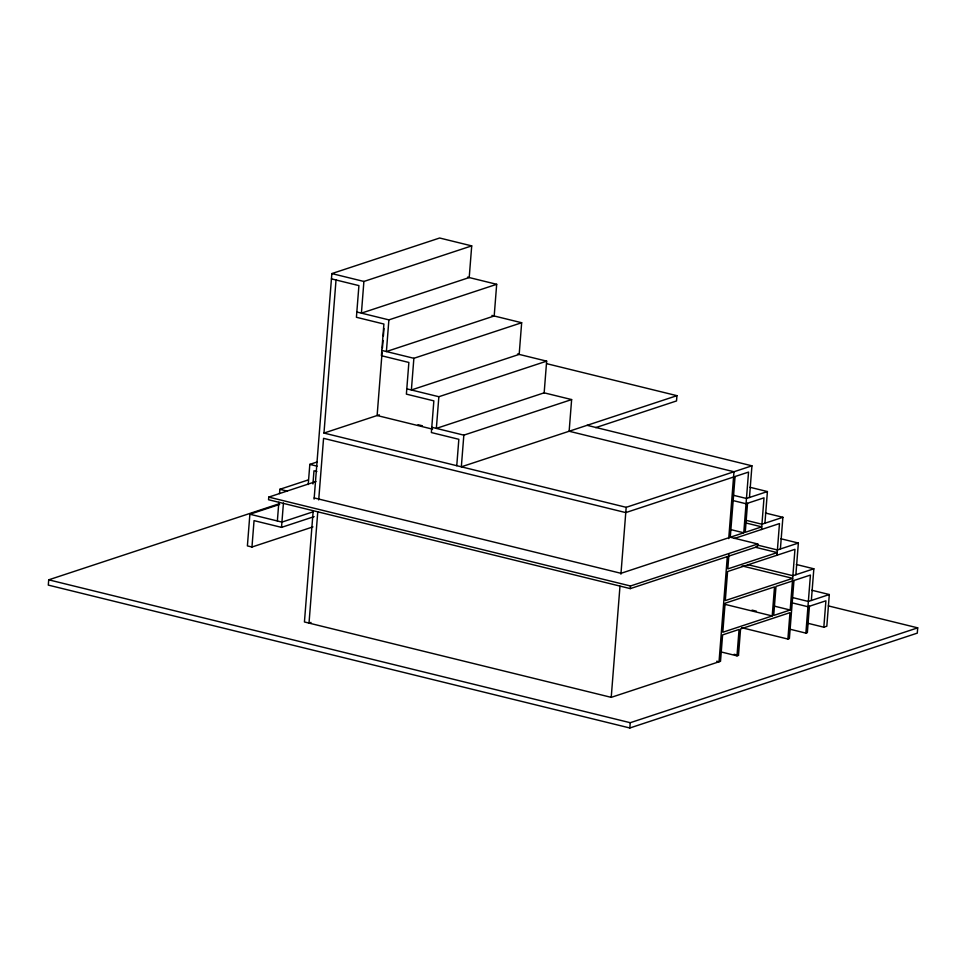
<?xml version="1.0" encoding="UTF-8"?>
<svg xmlns="http://www.w3.org/2000/svg" width="966" height="966" viewBox="0 0 966 966"><rect width="100%" height="100%" fill="white"/><g stroke="black" fill="none" stroke-linecap="round" stroke-linejoin="round"><path stroke-width="1.45" d="M789.971 629.216L805.873 633.116L810.426 575.06L776 586.422L773.706 615.451L790.176 610.017L794.958 549.316L727.579 571.546L725.297 600.586L792.675 578.344L742.057 565.919M278.969 503.841L48.711 579.829L48.3 585.106L629.832 727.99L917.289 633.128L917.7 627.852L828.345 605.899M279.669 504.397L249.88 514.226L247.393 545.899L251.969 547.022L312.96 526.893M251.969 547.022L254.046 520.626L281.517 527.376L314.143 516.617M315.918 481.539L268.765 497.104L268.548 499.736L630.291 588.62L757.549 546.623L757.755 543.991L730.284 537.241L735.066 476.54M277.363 520.976L278.836 502.26M279.512 493.626L279.85 489.303L308.214 479.945M281.517 527.376L283.436 503.045M308.226 484.534L309.82 464.38L316.908 462.038M312.936 483.978L313.986 470.792L316.872 471.493M313.165 511.099L304.435 621.971L611.224 697.355L720.515 661.287L722.604 634.891L739.062 629.458L736.986 655.854L721.083 651.941M314.107 499.108L331.857 273.583L439.651 238.01L471.71 245.883L469.21 277.556L361.417 313.129L363.904 281.456L471.71 245.883M317.766 511.944L309.011 623.094L311.016 622.442M318.708 499.929L323.562 438.347L625.763 512.596L748.541 472.084L743.76 532.797L620.993 573.309L314.204 497.925M749.459 497.49L751.946 465.817L626.185 507.319L323.972 433.07L336.023 279.983M382.077 352.493L377.126 415.525L432.575 429.158M382.439 347.989L383.031 340.491M383.381 335.987L383.973 328.488M496.681 284.306L388.887 319.879L386.4 351.552L494.194 315.979L496.681 284.306L467.544 277.145M521.664 322.729L413.871 358.301L411.383 389.974L519.177 354.401L521.664 322.729L491.899 315.423M546.647 361.151L438.854 396.724L436.354 428.397L544.16 392.824L546.647 361.151L517.51 353.991M456.761 465.697L458.838 439.301L431.367 432.551L433.855 400.878L406.384 394.128L408.872 362.455L381.401 355.705L383.9 324.033L356.418 317.283L358.917 285.61L331.447 278.86M728.714 538.617L733.979 471.746L569.143 431.247L571.63 399.574L463.837 435.147L461.337 466.82L676.937 395.674L676.514 400.95L595.672 427.636M611.224 697.355L619.979 586.205M620.921 574.178L626.185 507.319M630.291 588.62L630.496 585.988L757.755 543.991M629.832 727.99L630.243 722.713L917.7 627.852M727.301 556.633L719.03 661.782L716.736 661.215M728.932 554.387L727.796 568.914L777.195 552.6L755.509 547.275M747.539 503.262L745.257 532.302L761.727 526.868L745.824 522.956M736.986 655.854L738.483 655.359L740.56 628.963L789.971 612.661L787.894 639.057L741.622 627.683M761.522 529.501L764.009 497.828L746.042 503.757L732.916 500.533M764.927 523.234L767.415 491.561L749.918 487.262M772.208 615.946L774.503 586.917L725.092 603.219L722.81 632.247L772.208 615.946L724.5 604.221M776.99 555.245L779.477 523.572L734.365 538.46M780.395 548.978L782.895 517.305L765.386 513.006M793.955 580.494L789.391 638.562L787.894 639.057M795.875 574.722L798.363 543.049L780.866 538.75M809.436 606.237L807.359 632.633L805.873 633.116M811.343 600.466L813.843 568.793L796.334 564.494M807.781 623.251L823.829 627.2L825.906 600.804L807.938 606.733L791.891 602.784M811.802 590.238L829.311 594.537L826.824 626.21L823.829 627.2M323.972 433.07L379.288 414.812M313.141 511.799L281.939 522.099L249.88 514.226M767.415 491.561L746.464 498.48L733.327 495.256M782.895 517.305L761.933 524.224L745.885 520.276M798.363 543.049L777.401 549.968L756.982 544.945M813.843 568.793L792.881 575.712L747.66 564.603M829.311 594.537L808.349 601.456L792.301 597.507M331.857 273.583L363.904 281.456M356.84 312.006L388.887 319.879M546.696 363.675L676.937 395.674M381.824 350.429L413.871 358.301M543.943 392.776L571.63 399.574M587.099 425.318L751.946 465.817M406.795 388.851L438.854 396.724M431.778 427.274L463.837 435.147M418.012 424.714L422.396 425.789M730.743 529.597L743.76 532.797M309.82 464.38L317.102 466.167M774.273 606.117L790.176 610.017M279.85 489.303L287.131 491.09M752.019 610.126L756.354 611.188M268.765 497.104L630.496 585.988M734.148 654.296L738.483 655.359M48.711 579.829L630.243 722.713"/></g></svg>
